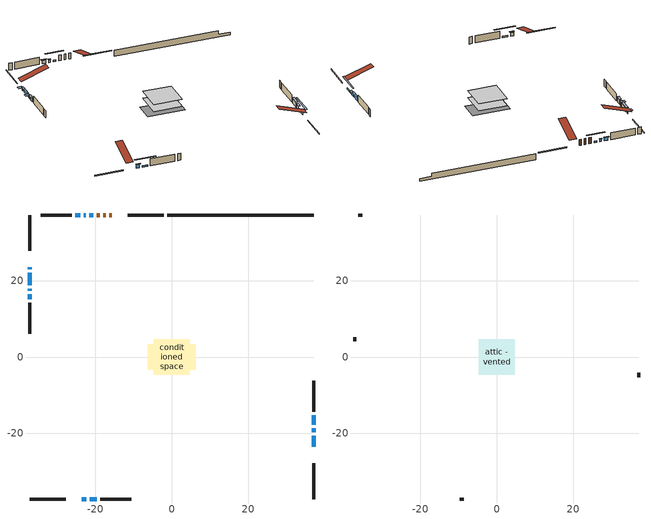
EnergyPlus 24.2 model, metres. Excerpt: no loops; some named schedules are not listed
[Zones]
conditioned space
 floor adiabatic (AdiabaticFloorConstruction): -4.71,-4.71 -4.71,4.71 4.71,4.71 4.71,-4.71 z0.3
 floor foundation (Slab1 construction): -6.23,-3.37 -6.23,3.37 6.23,3.37 6.23,-3.37 z-1.83
 wall outside (RimJoist1 construction): -2.1,37.23 -11.51,37.23 / -37.23,-37.23 -27.82,-37.23 / -37.23,37.23 -37.23,27.82 / 37.23,-37.23 37.23,-27.82 z0.3:0.6
 wall outside (AdiabaticWallConstruction 1): -15.79,37.23 -16.4,37.23 / -17.33,37.23 -17.95,37.23 / -18.87,37.23 -19.71,37.23 z0.3:2.33
 wall outside (AdiabaticWallConstruction): -37.23,23.55 -37.23,23.04 / -22.54,37.23 -23.05,37.23 z0.3:1.19; -23.55,-37.23 -22.43,-37.23 z0.3:1.57; 37.23,-23.55 37.23,-20.65 / -20.64,37.23 -21.61,37.23 / -21.5,-37.23 -19.72,-37.23 z0.3:0.81; 37.23,-19.72 37.23,-18.7 / -37.23,17.88 -37.23,17.32 z0.3:1.32; 37.23,-17.78 37.23,-15.23 / -37.23,16.39 -37.23,15.12 z0.3:1.72; -37.23,22.11 -37.23,18.81 z0.3:1.62; -23.97,37.23 -25.25,37.23 z0.3:1.44
 wall outside (Wall1 construction): -26.18,37.23 -34.28,37.23 / -18.79,-37.23 -10.68,-37.23 / -37.23,14.19 -37.23,6.08 / 37.23,-14.31 37.23,-6.2 z0.3:2.74
 wall foundation (FoundationWall1 construction): -1.17,37.23,-1.83 -1.17,37.23,0.3 33.39,37.23,0.3 33.39,37.23,-0.89 37.23,37.23,-0.89 37.23,37.23,-1.83
 window (WindowConstruction 7): -37.23,23.55 -37.23,23.04 z0.3:1.19
 window (WindowConstruction 6): -23.55,-37.23 -22.43,-37.23 z0.3:1.57
 window (WindowConstruction 9): 37.23,-23.55 37.23,-20.65 z0.3:0.81
 window (WindowConstruction 10): -20.64,37.23 -21.61,37.23 z0.3:0.81
 window (WindowConstruction 11): -21.5,-37.23 -19.72,-37.23 z0.3:0.81
 window (WindowConstruction 8): -22.54,37.23 -23.05,37.23 z0.3:1.19
 window (WindowConstruction): 37.23,-19.72 37.23,-18.71 z0.3:1.31
 window (WindowConstruction 1): 37.23,-17.78 37.23,-15.24 z0.3:1.72
 window (WindowConstruction 2): -37.23,22.11 -37.23,18.81 z0.3:1.62
 window (WindowConstruction 3): -37.23,17.88 -37.23,17.32 z0.3:1.31
 window (WindowConstruction 4): -37.23,16.39 -37.23,15.12 z0.3:1.72
 window (WindowConstruction 5): -23.98,37.23 -25.25,37.23 z0.3:1.44
 door (Door): -15.79,37.23 -16.4,37.23 z0.3:2.33
 door (Door 1): -17.33,37.23 -17.95,37.23 z0.3:2.33
 door (Door 2): -18.88,37.23 -19.71,37.23 z0.3:2.33
 ceiling adiabatic (AdiabaticFloorConstruction): 4.71,-4.71 4.71,4.71 -4.71,4.71 -4.71,-4.71 z0.3
attic - vented
 floor to conditioned space (Floor1 construction Reversed): -4.71,-4.71 -4.71,4.71 4.71,4.71 4.71,-4.71 z2.74
 wall outside (Wall2 construction): -35.21,37.23 -36.3,37.23 / -9.76,-37.23 -8.66,-37.23 / -37.23,5.16 -37.23,4.06 / 37.23,-5.27 37.23,-4.18 z0.3:2.74
 roof outside (Roof1 construction): -14.86,37.23,2.74 -14.86,28.05,5.8 -12.44,28.05,5.8 -12.44,37.23,2.74; -24.48,-37.23,2.74 -24.48,-28.05,5.8 -26.9,-28.05,5.8 -26.9,-37.23,2.74; -37.23,24.48,2.74 -28.05,24.48,5.8 -28.05,26.9,5.8 -37.23,26.9,2.74; 37.23,-24.48,2.74 28.05,-24.48,5.8 28.05,-26.9,5.8 37.23,-26.9,2.74
shading: -37.23,22.74 -37.23,23.85 -38.75,23.85 -38.75,22.74 z1.49; -22.23,-37.23 -23.75,-37.23 -23.75,-37.64 -22.23,-37.64 z1.77; 37.23,-18.01 37.23,-26.19 37.64,-26.19 37.64,-18.01 z3.45; -24.25,37.23 -18,37.23 -18,37.64 -24.25,37.64 z3.45; -17.08,-37.23 -24.14,-37.23 -24.14,-37.64 -17.08,-37.64 z3.45; -23.25,37.23 -22.34,37.23 -22.34,37.64 -23.25,37.64 z1.39; 37.23,-18.41 37.23,-20.02 37.84,-20.02 37.84,-18.41 z1.61; 37.23,-14.94 37.23,-18.08 37.84,-18.08 37.84,-14.94 z2.02; -37.23,18.51 -37.23,22.41 -37.84,22.41 -37.84,18.51 z1.92; -37.23,17.02 -37.23,18.18 -38.75,18.18 -38.75,17.02 z1.61; -37.23,14.82 -37.23,16.69 -37.84,16.69 -37.84,14.82 z2.02; -25.45,37.23 -23.77,37.23 -23.77,37.64 -25.45,37.64 z1.64
[Building]
Building 1: Terrain=Suburbs
[Site:Location]
Erieau AUT_ON: Latitude {deg}=42.25; Longitude {deg}=-81.9; Time Zone {hr}=-5; Elevation {m}=178; Keep Site Location Information=Yes
[Site:GroundTemperature:Shallow]
5.2292, 3.30147, 3.1471, 4.0619, 7.73432, 11.3896, 14.5586, 16.5661, 16.7366, 15.1039, 12.0157, 8.47254
[Site:WaterMainsTemperature]
Calculation Method=Schedule; Temperature Schedule=mains temperature schedule
[Material] Roughness=Rough; Thermal Absorptance=0.9
Name | Thickness {m} | Conductivity {W/m-K} | Density {kg/m3} | Specific Heat {J/kg-K} | Solar Absorptance | Visible Absorptance
asphalt or fiberglass shingles | 0.00635 | 0.162714 | 1121.4 | 1465.45 | 0.4 | 0.4
ceiling loosefill ins | 0.0846667 | 0.0480833 | 16.02 | 1046.75 | 0.7 | 0.7
ceiling stud and cavity | 0.1397 | 0.101066 | 65.682 | 1177.47 | 0.7 | 0.7
concrete 4.0 in. | 0.1016 | 1.803125 | 2242.8 | 837.4 | 0.7 | 0.7
concrete 8.0 in. | 0.2032 | 1.803125 | 2242.8 | 837.4 | 0.7 | 0.7
door material | 0.04445 | 0.053851 | 512.64 | 1214.23 | 0.7 | 0.7
door material 1 | 0.04445 | 0.188738 | 512.64 | 1214.23 | 0.7 | 0.7
floor covering | 0.0127 | 0.0433444 | 54.468 | 1339.84 | 0.6 | 0.6
floor rigid ins; wall rigid ins | 0.512978 | 0.029427 | 32.04 | 1214.23 | 0.7 | 0.7
floor stud and cavity | 0.1397 | 1.75129 | 37.0049 | 1207.88 | 0.7 | 0.7
furniture material conditioned space 1 | 0.1524 | 0.115458 | 640.8 | 1214.23 | 0.6 | 0.6
gypsum board | 0.0127 | 0.160291 | 801 | 837.4 | 0.6 | 0.6
osb sheathing 0.5 in. | 0.0127 | 0.115458 | 512.64 | 1214.23 | 0.7 | 0.7
osb sheathing 0.75 in. | 0.01905 | 0.115458 | 512.64 | 1214.23 | 0.7 | 0.7
rim joist stud and cavity | 0.0508 | 0.103237 | 50.32683 | 1063.81 | 0.6 | 0.6
wall stud and cavity | 0.1397 | 0.0818765 | 139.0536 | 1170.24 | 0.7 | 0.7
wall stud and cavity 1 | 0.0889 | 6.1454 | 50.32683 | 1063.81 | 0.6 | 0.6
wall stud and cavity 2 | 0.0889 | 0.380278 | 52.3479 | 1209.89 | 0.7 | 0.7
wall stud and cavity 3 | 0.0889 | 0.391764 | 83.0341 | 1211.67 | 0.7 | 0.7
wood siding | 0.0254 | 0.102417 | 544.68 | 1172.36 | 0.4 | 0.4
wood siding 1 | 0.00254 | 0.102417 | 544.68 | 1172.36 | 0.4 | 0.4
wood siding 2; wood siding 3; wood siding 4 | 0.0254 | 0.102417 | 544.68 | 1172.36 | 0.7 | 0.7
[WindowMaterial:SimpleGlazingSystem]
Name | U-Factor {W/m2-K} | Solar Heat Gain Coefficient
WindowMaterial | 2.55283 | 0.54
WindowMaterial 1 | 2.48185 | 0.58
WindowMaterial 2 | 2.367726 | 0.65
WindowMaterial 3 | 2.66696 | 0.47
WindowMaterial 4 | 2.59598 | 0.53
WindowMaterial 5 | 2.64822 | 0.48
WindowMaterial 6 | 2.90373 | 0.55
WindowMaterial 7 | 3.308 | 0.59
WindowMaterial 8 | 4.57874 | 0.5
WindowMaterial 9 | 2.78165 | 0.41
[Construction]
AdiabaticFloorConstruction: floor stud and cavity, floor rigid ins, osb sheathing 0.75 in., floor covering
AdiabaticWallConstruction: wood siding 3, wall rigid ins, wall stud and cavity 2, gypsum board
AdiabaticWallConstruction 1: wood siding 4, wall rigid ins, wall stud and cavity 2, gypsum board
Door: door material
Door 1; Door 2: door material 1
Floor1 construction Reversed: gypsum board, ceiling stud and cavity, ceiling loosefill ins
FoundationWall1 construction: concrete 8.0 in.
furniture construction conditioned space 1: furniture material conditioned space 1
PartitionWallConstruction: gypsum board, wall stud and cavity 3, gypsum board
RimJoist1 construction: wood siding 2, rim joist stud and cavity
Roof1 construction: asphalt or fiberglass shingles
Slab1 construction: concrete 4.0 in.
Wall1 construction: wood siding, osb sheathing 0.5 in., wall stud and cavity, gypsum board
Wall2 construction: wood siding 1, wall stud and cavity 1
WindowConstruction: WindowMaterial
WindowConstruction 1; WindowConstruction 4: WindowMaterial 1
WindowConstruction 10; WindowConstruction 9: WindowMaterial 8
WindowConstruction 11: WindowMaterial 9
WindowConstruction 2: WindowMaterial 2
WindowConstruction 3: WindowMaterial 3
WindowConstruction 5: WindowMaterial 4
WindowConstruction 6: WindowMaterial 5
WindowConstruction 7: WindowMaterial 6
WindowConstruction 8: WindowMaterial 7
[Zone] Multiplier=1; Part of Total Floor Area=Yes
Name | Volume {m3}
attic - vented | 44.185
conditioned space | 421.6
[Space]
Name | Zone | Volume {m3}
attic - vented 1 | attic - vented | 44.185
conditioned space 1 | conditioned space | 421.6
[ZoneInfiltration:EffectiveLeakageArea]
infil attic - vented 1: Zone or Space=attic - vented 1; Schedule=Always On Discrete; Effective Air Leakage Area {cm2}=4267.68; Stack Coefficient=0.000382444; Wind Coefficient=1.32131e-05
[ZoneMixing]
whole house fan mix: Zone or Space=attic - vented; Schedule=Always On Continuous; Design Flow Rate Calculation Method=Flow/Zone; Design Flow Rate {m3/s}=0; Source Zone or Space=conditioned space
[SurfaceProperty:ExposedFoundationPerimeter]
Slab1: Exposed Perimeter Calculation Method=TotalExposedPerimeter; Total Exposed Perimeter {m}=38.406
[InternalMass] Zone or ZoneList=conditioned space; Space or SpaceList=conditioned space 1
Name | Construction | Surface Area {m2}
furniture mass conditioned space 1 | furniture construction conditioned space 1 | 69.1639
partition wall mass | PartitionWallConstruction | 172.91
[Lights]
interior lighting: Zone or ZoneList or Space or SpaceList=conditioned space 1; Schedule=interior lighting schedule; Design Level Calculation Method=LightingLevel; Lighting Level {W}=343.2; Return Air Fraction=0; Fraction Radiant=0.6; Fraction Visible=0.2; Fraction Replaceable=1
[People]
occupants: Zone or ZoneList or Space or SpaceList=conditioned space 1; Number of People Schedule=occupants schedule; Number of People Calculation Method=People; Number of People=3; Fraction Radiant=0.314171; Sensible Heat Fraction=0.56303; Activity Level Schedule=occupants activity schedule; Carbon Dioxide Generation Rate {m3/s-W}=0; Enable ASHRAE 55 Comfort Warnings=No; Mean Radiant Temperature Calculation Type=EnclosureAveraged
[ElectricEquipment] Zone or ZoneList or Space or SpaceList=conditioned space 1; Design Level Calculation Method=EquipmentLevel
Name | Schedule | Design Level {W} | Fraction Latent | Fraction Radiant | Fraction Lost
clothes dryer | clothes dryer schedule | 140.772 | 0.015 | 0.081 | 0.85
clothes washer | clothes washer schedule | 32.1985 | 0.03 | 0.162 | 0.7
cooking range | cooking range schedule | 215.147 | 0.08 | 0.432 | 0.2
dishwasher | dishwasher schedule | 66.8632 | 0.3 | 0.18 | 0.4
fridge | fridge schedule | 72.9452 | 0 | 0.6 | 0
mech vent bath fan 0 | mech vent bath fan 0 schedule | 50.2 | 0 | 0 | 1
mech vent house fan | mech vent house fan schedule | 0 | 0 | 0 | 1
mech vent house fan cfis | mech vent house fan cfis schedule | 0 | 0 | 0 | 0
mech vent range fan 0 | mech vent range fan 0 schedule | 57 | 0 | 0 | 1
misc plug loads | misc plug loads schedule | 494.7 | 0.045 | 0.513 | 0.1
whole house fan | Always On Discrete | 0 | 0 | 0 | 1
[OtherEquipment] Zone or ZoneList or Space or SpaceList=conditioned space 1; Design Level Calculation Method=EquipmentLevel
Name | Fuel Type | Schedule | Design Level {W} | Fraction Latent | Fraction Radiant | Fraction Lost
clothes dryer 1 | Electricity | clothes dryer schedule | 0 | 0.015 | 0.081 | 0.85
cooking range 1 | Electricity | cooking range schedule | 0 | 0.08 | 0.432 | 0.2
general water use latent | None | general water use schedule | 62.594 | 1 | 0 | 0
general water use sensible | None | general water use schedule | -61.6891 | 0 | 0.6 | 0
mech vent house fan latent load | None | Always On Discrete | 0 | 1 | 0 | 0
mech vent house fan sensible load | None | Always On Discrete | 0 | 0 | 0 | 0
water heater energy adjustment1 | NaturalGas | Always On Discrete | 0.01 | 0 | 0 | 1
[ZoneInfiltration:DesignFlowRate] Zone or ZoneList or Space or SpaceList=conditioned space 1; Schedule=Always On Discrete; Design Flow Rate Calculation Method=Flow/Zone; Design Flow Rate {m3/s}=0
infil flow; natural vent flow; whole house fan flow
[AvailabilityManager:Scheduled]
central ac and furnace airloop Availability Manager: Schedule=Always On Discrete
[Foundation:Kiva]
Foundation Kiva 1: Initial Indoor Air Temperature {C}=18; Wall Height Above Grade {m}=0.300015; Wall Depth Below Slab {m}=0.2032
[Foundation:Kiva:Settings]
Soil Conductivity {W/m-K}=0.849921; Soil Density {kg/m3}=1842.3; Soil Specific Heat {J/kg-K}=418.7; Ground Solar Absorptivity=0.9; Ground Thermal Absorptivity=0.9; Ground Surface Roughness {m}=0.03; Far-Field Width {m}=40; Deep-Ground Boundary Condition=ZeroFlux; Deep-Ground Depth {m}=40; Minimum Cell Dimension {m}=0.2; Maximum Cell Growth Coefficient=3; Simulation Timestep=Timestep
[Exterior:Lights]
exterior lighting: Schedule=exterior lighting schedule; Design Level {W}=75.6
[EnergyManagementSystem:GlobalVariable]
central_ac_and_furnace_airloop_Fan_RTF
infil_program_Qfan
infil_program_Qinf
natural_vent_program_Qnv
natural_vent_program_Qwhf
[EnergyManagementSystem:Sensor]
Name | Output:Variable or Output:Meter Index Key | Output:Variable or Output:Meter
airflow_gain | infil flow | Infiltration Sensible Heat Gain Energy
airflow_gain_1 | natural vent flow | Infiltration Sensible Heat Gain Energy
airflow_gain_2 | whole house fan flow | Infiltration Sensible Heat Gain Energy
airflow_loss | infil flow | Infiltration Sensible Heat Loss Energy
airflow_loss_1 | natural vent flow | Infiltration Sensible Heat Loss Energy
airflow_loss_2 | whole house fan flow | Infiltration Sensible Heat Loss Energy
clg_load_cond |  | Cooling:EnergyTransfer:Zone:CONDITIONED SPACE
clg_sp_s; clg_sp_s_1 | cooling setpoint | Schedule Value
clothes_dryer_exhaust_0_sch_s | clothes dryer exhaust 0 schedule | Schedule Value
cool_season | cooling season schedule | Schedule Value
htg_load_cond |  | Heating:EnergyTransfer:Zone:CONDITIONED SPACE
htg_sp_s; htg_sp_s_1 | heating setpoint | Schedule Value
ig_ee_conv | clothes dryer | Electric Equipment Convective Heating Energy
ig_ee_conv_2 | cooking range | Electric Equipment Convective Heating Energy
ig_ee_conv_4 | fridge | Electric Equipment Convective Heating Energy
ig_ee_conv_5 | misc plug loads | Electric Equipment Convective Heating Energy
ig_ee_conv_6 | whole house fan | Electric Equipment Convective Heating Energy
ig_ee_rad | clothes dryer | Electric Equipment Radiant Heating Energy
ig_ee_rad_2 | cooking range | Electric Equipment Radiant Heating Energy
ig_ee_rad_4 | fridge | Electric Equipment Radiant Heating Energy
ig_ee_rad_5 | misc plug loads | Electric Equipment Radiant Heating Energy
ig_ee_rad_6 | whole house fan | Electric Equipment Radiant Heating Energy
ig_lgt_conv | interior lighting | Lights Convective Heating Energy
ig_lgt_rad | interior lighting | Lights Radiant Heating Energy
ig_lgt_vis | interior lighting | Lights Visible Radiation Heating Energy
ig_oe_conv | clothes dryer 1 | Other Equipment Convective Heating Energy
ig_oe_conv_1 | cooking range 1 | Other Equipment Convective Heating Energy
ig_oe_conv_2 | general water use latent | Other Equipment Convective Heating Energy
ig_oe_conv_3 | general water use sensible | Other Equipment Convective Heating Energy
ig_oe_conv_4 | water heater energy adjustment1 | Other Equipment Convective Heating Energy
ig_oe_rad | clothes dryer 1 | Other Equipment Radiant Heating Energy
ig_oe_rad_1 | cooking range 1 | Other Equipment Radiant Heating Energy
ig_oe_rad_2 | general water use latent | Other Equipment Radiant Heating Energy
ig_oe_rad_3 | general water use sensible | Other Equipment Radiant Heating Energy
ig_oe_rad_4 | water heater energy adjustment1 | Other Equipment Radiant Heating Energy
ig_ppl_conv | occupants | People Convective Heating Energy
ig_ppl_rad | occupants | People Radiant Heating Energy
im_conv | furniture mass conditioned space 1 | Surface Inside Face Convection Heat Gain Energy
im_conv_1 | partition wall mass | Surface Inside Face Convection Heat Gain Energy
im_ig | furniture mass conditioned space 1 | Surface Inside Face Internal Gains Radiation Heat Gain Energy
im_ig_1 | partition wall mass | Surface Inside Face Internal Gains Radiation Heat Gain Energy
im_lgt | furniture mass conditioned space 1 | Surface Inside Face Lights Radiation Heat Gain Energy
im_lgt_1 | partition wall mass | Surface Inside Face Lights Radiation Heat Gain Energy
im_sol | furniture mass conditioned space 1 | Surface Inside Face Solar Radiation Heat Gain Energy
im_sol_1 | partition wall mass | Surface Inside Face Solar Radiation Heat Gain Energy
im_surf | furniture mass conditioned space 1 | Surface Inside Face Net Surface Thermal Radiation Heat Gain Energy
im_surf_1 | partition wall mass | Surface Inside Face Net Surface Thermal Radiation Heat Gain Energy
mech_vent_bath_fan_0_sch_s | mech vent bath fan 0 schedule | Schedule Value
mech_vent_range_fan_0_sch_s | mech vent range fan 0 schedule | Schedule Value
mv_conv | mech vent bath fan 0 | Electric Equipment Convective Heating Energy
mv_conv_1 | mech vent house fan | Electric Equipment Convective Heating Energy
mv_conv_2 | mech vent house fan cfis | Electric Equipment Convective Heating Energy
mv_conv_3 | mech vent range fan 0 | Electric Equipment Convective Heating Energy
mv_conv_4 | mech vent house fan latent load | Other Equipment Convective Heating Energy
mv_conv_5 | mech vent house fan sensible load | Other Equipment Convective Heating Energy
mv_rad | mech vent bath fan 0 | Electric Equipment Radiant Heating Energy
mv_rad_1 | mech vent house fan | Electric Equipment Radiant Heating Energy
mv_rad_2 | mech vent house fan cfis | Electric Equipment Radiant Heating Energy
mv_rad_3 | mech vent range fan 0 | Electric Equipment Radiant Heating Energy
mv_rad_4 | mech vent house fan latent load | Other Equipment Radiant Heating Energy
mv_rad_5 | mech vent house fan sensible load | Other Equipment Radiant Heating Energy
natural_vent_s | natural vent schedule | Schedule Value
out_pb_s |  | Site Outdoor Air Barometric Pressure
out_wt_s |  | Site Outdoor Air Humidity Ratio
site_vw_s |  | Site Wind Speed
ss_back_out | Window1 | Surface Window Shortwave from Zone Back Out Window Heat Transfer Rate
ss_back_out_1 | Window10 | Surface Window Shortwave from Zone Back Out Window Heat Transfer Rate
ss_back_out_10 | Window8 | Surface Window Shortwave from Zone Back Out Window Heat Transfer Rate
ss_back_out_11 | Window9 | Surface Window Shortwave from Zone Back Out Window Heat Transfer Rate
ss_back_out_2 | Window12 | Surface Window Shortwave from Zone Back Out Window Heat Transfer Rate
ss_back_out_3 | Window15 | Surface Window Shortwave from Zone Back Out Window Heat Transfer Rate
ss_back_out_4 | Window16 | Surface Window Shortwave from Zone Back Out Window Heat Transfer Rate
ss_back_out_5 | Window2 | Surface Window Shortwave from Zone Back Out Window Heat Transfer Rate
ss_back_out_6 | Window3 | Surface Window Shortwave from Zone Back Out Window Heat Transfer Rate
ss_back_out_7 | Window4 | Surface Window Shortwave from Zone Back Out Window Heat Transfer Rate
ss_back_out_8 | Window6 | Surface Window Shortwave from Zone Back Out Window Heat Transfer Rate
ss_back_out_9 | Window7 | Surface Window Shortwave from Zone Back Out Window Heat Transfer Rate
ss_conv | Door1 | Surface Inside Face Convection Heat Gain Energy
ss_conv_1 | Door2 | Surface Inside Face Convection Heat Gain Energy
ss_conv_10 | Window4 | Surface Inside Face Convection Heat Gain Energy
ss_conv_11 | Window6 | Surface Inside Face Convection Heat Gain Energy
ss_conv_12 | Window7 | Surface Inside Face Convection Heat Gain Energy
ss_conv_13 | Window8 | Surface Inside Face Convection Heat Gain Energy
ss_conv_14 | Window9 | Surface Inside Face Convection Heat Gain Energy
ss_conv_2 | Door3 | Surface Inside Face Convection Heat Gain Energy
ss_conv_3 | Window1 | Surface Inside Face Convection Heat Gain Energy
ss_conv_4 | Window10 | Surface Inside Face Convection Heat Gain Energy
ss_conv_5 | Window12 | Surface Inside Face Convection Heat Gain Energy
ss_conv_6 | Window15 | Surface Inside Face Convection Heat Gain Energy
ss_conv_7 | Window16 | Surface Inside Face Convection Heat Gain Energy
ss_conv_8 | Window2 | Surface Inside Face Convection Heat Gain Energy
ss_conv_9 | Window3 | Surface Inside Face Convection Heat Gain Energy
ss_ig | Door1 | Surface Inside Face Internal Gains Radiation Heat Gain Energy
ss_ig_1 | Door2 | Surface Inside Face Internal Gains Radiation Heat Gain Energy
ss_ig_10 | Window4 | Surface Inside Face Internal Gains Radiation Heat Gain Energy
ss_ig_11 | Window6 | Surface Inside Face Internal Gains Radiation Heat Gain Energy
ss_ig_12 | Window7 | Surface Inside Face Internal Gains Radiation Heat Gain Energy
ss_ig_13 | Window8 | Surface Inside Face Internal Gains Radiation Heat Gain Energy
ss_ig_14 | Window9 | Surface Inside Face Internal Gains Radiation Heat Gain Energy
ss_ig_2 | Door3 | Surface Inside Face Internal Gains Radiation Heat Gain Energy
ss_ig_3 | Window1 | Surface Inside Face Internal Gains Radiation Heat Gain Energy
ss_ig_4 | Window10 | Surface Inside Face Internal Gains Radiation Heat Gain Energy
ss_ig_5 | Window12 | Surface Inside Face Internal Gains Radiation Heat Gain Energy
ss_ig_6 | Window15 | Surface Inside Face Internal Gains Radiation Heat Gain Energy
ss_ig_7 | Window16 | Surface Inside Face Internal Gains Radiation Heat Gain Energy
ss_ig_8 | Window2 | Surface Inside Face Internal Gains Radiation Heat Gain Energy
ss_ig_9 | Window3 | Surface Inside Face Internal Gains Radiation Heat Gain Energy
ss_lgt | Door1 | Surface Inside Face Lights Radiation Heat Gain Energy
ss_lgt_1 | Door2 | Surface Inside Face Lights Radiation Heat Gain Energy
ss_lgt_2 | Door3 | Surface Inside Face Lights Radiation Heat Gain Energy
ss_sol | Door1 | Surface Inside Face Solar Radiation Heat Gain Energy
ss_sol_1 | Door2 | Surface Inside Face Solar Radiation Heat Gain Energy
ss_sol_2 | Door3 | Surface Inside Face Solar Radiation Heat Gain Energy
ss_surf | Door1 | Surface Inside Face Net Surface Thermal Radiation Heat Gain Energy
ss_surf_1 | Door2 | Surface Inside Face Net Surface Thermal Radiation Heat Gain Energy
ss_surf_10 | Window4 | Surface Inside Face Net Surface Thermal Radiation Heat Gain Energy
ss_surf_11 | Window6 | Surface Inside Face Net Surface Thermal Radiation Heat Gain Energy
ss_surf_12 | Window7 | Surface Inside Face Net Surface Thermal Radiation Heat Gain Energy
ss_surf_13 | Window8 | Surface Inside Face Net Surface Thermal Radiation Heat Gain Energy
ss_surf_14 | Window9 | Surface Inside Face Net Surface Thermal Radiation Heat Gain Energy
ss_surf_2 | Door3 | Surface Inside Face Net Surface Thermal Radiation Heat Gain Energy
ss_surf_3 | Window1 | Surface Inside Face Net Surface Thermal Radiation Heat Gain Energy
ss_surf_4 | Window10 | Surface Inside Face Net Surface Thermal Radiation Heat Gain Energy
ss_surf_5 | Window12 | Surface Inside Face Net Surface Thermal Radiation Heat Gain Energy
ss_surf_6 | Window15 | Surface Inside Face Net Surface Thermal Radiation Heat Gain Energy
ss_surf_7 | Window16 | Surface Inside Face Net Surface Thermal Radiation Heat Gain Energy
ss_surf_8 | Window2 | Surface Inside Face Net Surface Thermal Radiation Heat Gain Energy
ss_surf_9 | Window3 | Surface Inside Face Net Surface Thermal Radiation Heat Gain Energy
ss_trans_in | Window1 | Surface Window Transmitted Solar Radiation Rate
ss_trans_in_1 | Window10 | Surface Window Transmitted Solar Radiation Rate
ss_trans_in_10 | Window8 | Surface Window Transmitted Solar Radiation Rate
ss_trans_in_11 | Window9 | Surface Window Transmitted Solar Radiation Rate
ss_trans_in_2 | Window12 | Surface Window Transmitted Solar Radiation Rate
ss_trans_in_3 | Window15 | Surface Window Transmitted Solar Radiation Rate
ss_trans_in_4 | Window16 | Surface Window Transmitted Solar Radiation Rate
ss_trans_in_5 | Window2 | Surface Window Transmitted Solar Radiation Rate
ss_trans_in_6 | Window3 | Surface Window Transmitted Solar Radiation Rate
ss_trans_in_7 | Window4 | Surface Window Transmitted Solar Radiation Rate
ss_trans_in_8 | Window6 | Surface Window Transmitted Solar Radiation Rate
ss_trans_in_9 | Window7 | Surface Window Transmitted Solar Radiation Rate
ss_trans_out | Window1 | Surface Inside Face Initial Transmitted Diffuse Transmitted Out Window Solar Radiation Rate
ss_trans_out_1 | Window10 | Surface Inside Face Initial Transmitted Diffuse Transmitted Out Window Solar Radiation Rate
ss_trans_out_10 | Window8 | Surface Inside Face Initial Transmitted Diffuse Transmitted Out Window Solar Radiation Rate
ss_trans_out_11 | Window9 | Surface Inside Face Initial Transmitted Diffuse Transmitted Out Window Solar Radiation Rate
ss_trans_out_2 | Window12 | Surface Inside Face Initial Transmitted Diffuse Transmitted Out Window Solar Radiation Rate
ss_trans_out_3 | Window15 | Surface Inside Face Initial Transmitted Diffuse Transmitted Out Window Solar Radiation Rate
ss_trans_out_4 | Window16 | Surface Inside Face Initial Transmitted Diffuse Transmitted Out Window Solar Radiation Rate
ss_trans_out_5 | Window2 | Surface Inside Face Initial Transmitted Diffuse Transmitted Out Window Solar Radiation Rate
ss_trans_out_6 | Window3 | Surface Inside Face Initial Transmitted Diffuse Transmitted Out Window Solar Radiation Rate
ss_trans_out_7 | Window4 | Surface Inside Face Initial Transmitted Diffuse Transmitted Out Window Solar Radiation Rate
ss_trans_out_8 | Window6 | Surface Inside Face Initial Transmitted Diffuse Transmitted Out Window Solar Radiation Rate
ss_trans_out_9 | Window7 | Surface Inside Face Initial Transmitted Diffuse Transmitted Out Window Solar Radiation Rate
s_conv | Floor1 | Surface Inside Face Convection Heat Gain Energy
s_conv_1 | FoundationWall1 | Surface Inside Face Convection Heat Gain Energy
s_conv_10 | Wall1:180 | Surface Inside Face Convection Heat Gain Energy
s_conv_11 | Wall1:270 | Surface Inside Face Convection Heat Gain Energy
s_conv_12 | Wall1:90 | Surface Inside Face Convection Heat Gain Energy
s_conv_2 | inferred conditioned ceiling | Surface Inside Face Convection Heat Gain Energy
s_conv_3 | inferred conditioned floor | Surface Inside Face Convection Heat Gain Energy
s_conv_4 | RimJoist1:0 | Surface Inside Face Convection Heat Gain Energy
s_conv_5 | RimJoist1:180 | Surface Inside Face Convection Heat Gain Energy
